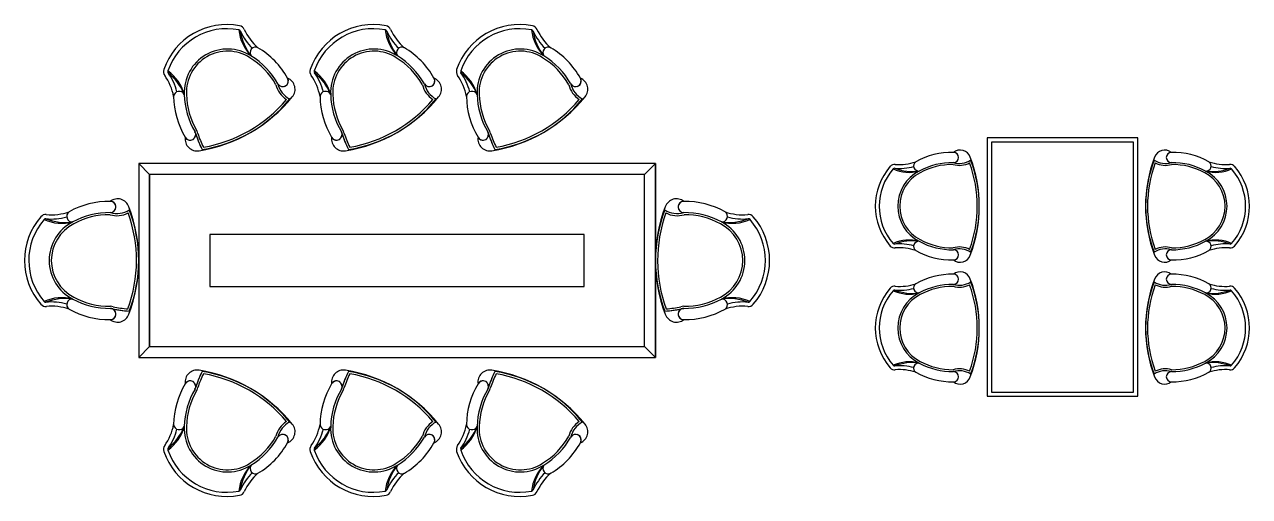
# Model space of a CAD drawing. Header units: inches. Extents: x -9234 to 10771, y 9659 to 27835.
# Drawn here: x -9234 to -3543, y 25308 to 27500 of the extents above; entities that cross this region are included whole.
import ezdxf

# ---------------------------------------------------------------- set-up
doc = ezdxf.new("R2010")
doc.units = ezdxf.units.IN
doc.header["$MEASUREMENT"] = 0
doc.layers.add('freecads.com', color=7, linetype='Continuous')

msp = doc.modelspace()

# ---------------------------------------------------------------- linework, layer by layer
at = {"layer": 'freecads.com', "extrusion": (0.003175, -0.005992, 0.999977)}
for p, q in [((-4062.3, 26973.1, -130), (-4762.3, 26973.1, -127.8)), ((-4762.3, 26973.1, -127.8), (-4762.3, 25773.1, -135)), ((-4082.3, 26953.1, -130), (-4742.3, 26953.1, -127.9)), ((-4742.3, 26953.1, -127.9), (-4742.3, 25793.1, -134.9)), ((-4082.3, 25793.1, -137), (-4082.3, 26953.1, -130)), ((-4062.3, 25773.1, -137.2), (-4062.3, 26973.1, -130)), ((-4742.3, 25793.1, -134.9), (-4082.3, 25793.1, -137)), ((-4762.3, 25773.1, -135), (-4062.3, 25773.1, -137.2))]:
    msp.add_line(p, q, dxfattribs=at)
at = {"layer": 'freecads.com', "ltscale": 0.4}
for p, q in [((-6303.2, 26853.7), (-8703.2, 26853.7)), ((-8703.2, 26853.7), (-8703.2, 25953.7)), ((-8653.2, 26803.7), (-8703.2, 26853.7)), ((-8703.2, 26853.7), (-8703.2, 25953.7)), ((-6303.2, 26853.7), (-8703.2, 26853.7)), ((-8703.2, 26853.7), (-8703.2, 25953.7)), ((-8653.2, 26803.7), (-8703.2, 26853.7)), ((-8703.2, 26853.7), (-8703.2, 25953.7)), ((-6353.2, 26803.7), (-8653.2, 26803.7)), ((-8653.2, 26803.7), (-8653.2, 26003.7)), ((-8653.2, 26003.7), (-8653.2, 26803.7)), ((-6353.2, 26803.7), (-8653.2, 26803.7)), ((-8653.2, 26803.7), (-8653.2, 26003.7)), ((-8653.2, 26003.7), (-8653.2, 26803.7)), ((-6353.2, 26803.7), (-6303.2, 26853.7)), ((-6353.2, 26803.7), (-6303.2, 26853.7)), ((-6353.2, 26003.7), (-6353.2, 26803.7)), ((-6353.2, 26003.7), (-6353.2, 26803.7)), ((-6353.2, 26003.7), (-6353.2, 26803.7)), ((-6353.2, 26003.7), (-6353.2, 26803.7)), ((-6303.2, 25953.7), (-6303.2, 26853.7)), ((-6303.2, 26853.7), (-6303.2, 25953.7)), ((-6303.2, 25953.7), (-6303.2, 26853.7)), ((-6303.2, 26853.7), (-6303.2, 25953.7)), ((-6633.2, 26523.7), (-8373.2, 26523.7)), ((-8373.2, 26523.7), (-8373.2, 26283.7)), ((-6633.2, 26523.7), (-8373.2, 26523.7)), ((-8373.2, 26523.7), (-8373.2, 26283.7)), ((-6633.2, 26283.7), (-6633.2, 26523.7)), ((-6633.2, 26283.7), (-6633.2, 26523.7)), ((-8373.2, 26283.7), (-6633.2, 26283.7)), ((-8373.2, 26283.7), (-6633.2, 26283.7)), ((-8703.2, 25953.7), (-8653.2, 26003.7)), ((-8703.2, 25953.7), (-8653.2, 26003.7)), ((-8703.2, 25953.7), (-6303.2, 25953.7)), ((-8703.2, 25953.7), (-6303.2, 25953.7)), ((-8653.2, 26003.7), (-6353.2, 26003.7)), ((-8653.2, 26003.7), (-6353.2, 26003.7)), ((-6303.2, 25953.7), (-6353.2, 26003.7)), ((-6303.2, 25953.7), (-6353.2, 26003.7))]:
    msp.add_line(p, q, dxfattribs=at)
at = {"layer": 'freecads.com'}
for centre, radius, start, end in [((-8294, 27190.7), 308.9, 78.8841, 161.2118), ((-8294, 27190.7), 308.9, 78.8841, 161.2118), ((-8240.2, 27464.6), 29.7, 24.6415, 78.8841), ((-8240.2, 27464.6), 29.7, 24.6415, 78.8841), ((-7613.9, 27190.7), 308.9, 78.8841, 161.2118), ((-7613.9, 27190.7), 308.9, 78.8841, 161.2118), ((-7560.1, 27464.6), 29.7, 24.6415, 78.8841), ((-7560.1, 27464.6), 29.7, 24.6415, 78.8841), ((-6933.9, 27190.7), 308.9, 78.8841, 161.2118), ((-6933.9, 27190.7), 308.9, 78.8841, 161.2118), ((-6880, 27464.6), 29.7, 24.6415, 78.8841), ((-6880, 27464.6), 29.7, 24.6415, 78.8841), ((-8294, 27190.7), 289.1, 78.8841, 161.2118), ((-8294, 27190.7), 289.1, 78.8841, 161.2118), ((-8240.2, 27464.6), 9.89, 24.6415, 78.8841), ((-8035.4, 27495.7), 204, 186.026, 224.2005), ((-8240.2, 27464.6), 9.89, 24.6415, 78.8841), ((-8035.4, 27495.7), 204, 186.026, 224.2005), ((-7985.9, 27581.2), 269.8, 204.6415, 225.3295), ((-7987.5, 27505.3), 246.5, 188.523, 218.0078), ((-7985.9, 27581.2), 269.8, 204.6415, 225.3295), ((-7987.5, 27505.3), 246.5, 188.523, 218.0078), ((-7985.9, 27581.2), 250.1, 204.6415, 229.186), ((-7985.9, 27581.2), 250.1, 204.6415, 229.186), ((-7613.9, 27190.7), 289.1, 78.8841, 161.2118), ((-7613.9, 27190.7), 289.1, 78.8841, 161.2118), ((-7560.1, 27464.6), 9.89, 24.6415, 78.8841), ((-7355.3, 27495.7), 204, 186.026, 224.2005), ((-7560.1, 27464.6), 9.89, 24.6415, 78.8841), ((-7355.3, 27495.7), 204, 186.026, 224.2005), ((-7305.9, 27581.2), 269.8, 204.6415, 225.3295), ((-7307.4, 27505.3), 246.5, 188.523, 218.0078), ((-7305.9, 27581.2), 269.8, 204.6415, 225.3295), ((-7307.4, 27505.3), 246.5, 188.523, 218.0078), ((-7305.9, 27581.2), 250.1, 204.6415, 229.186), ((-7305.9, 27581.2), 250.1, 204.6415, 229.186), ((-6933.9, 27190.7), 289.1, 78.8841, 161.2118), ((-6933.9, 27190.7), 289.1, 78.8841, 161.2118), ((-6880, 27464.6), 9.89, 24.6415, 78.8841), ((-6675.2, 27495.7), 204, 186.026, 224.2005), ((-6880, 27464.6), 9.89, 24.6415, 78.8841), ((-6675.2, 27495.7), 204, 186.026, 224.2005), ((-6625.8, 27581.2), 269.8, 204.6415, 225.3295), ((-6627.3, 27505.3), 246.5, 188.523, 218.0078), ((-6625.8, 27581.2), 269.8, 204.6415, 225.3295), ((-6627.3, 27505.3), 246.5, 188.523, 218.0078), ((-6625.8, 27581.2), 250.1, 204.6415, 229.186), ((-6625.8, 27581.2), 250.1, 204.6415, 229.186), ((-8290.7, 27184.6), 201.1, 57.1577, 182.8423), ((-8290.7, 27184.6), 201.1, 57.1577, 182.8423), ((-8290.7, 27184.6), 201.1, 57.1577, 182.8423), ((-8290.7, 27184.6), 201.1, 57.1577, 182.8423), ((-8290.7, 27184.6), 191.2, 57.122, 182.878), ((-8290.7, 27184.6), 191.2, 57.122, 182.878), ((-8160.3, 27368.3), 26, 65.2934, 214.7342), ((-8160.3, 27368.3), 26, 65.2934, 214.7342), ((-8344, 27065.1), 380.4, 29.1229, 59.2362), ((-8344, 27065.1), 380.4, 29.1229, 59.2362), ((-7610.6, 27184.6), 201.1, 57.1577, 182.8423), ((-7610.6, 27184.6), 201.1, 57.1577, 182.8423), ((-7610.6, 27184.6), 201.1, 57.1577, 182.8423), ((-7610.6, 27184.6), 201.1, 57.1577, 182.8423), ((-7610.6, 27184.6), 191.2, 57.122, 182.878), ((-7610.6, 27184.6), 191.2, 57.122, 182.878), ((-7480.2, 27368.3), 26, 65.2934, 214.7342), ((-7480.2, 27368.3), 26, 65.2934, 214.7342), ((-7663.9, 27065.1), 380.4, 29.1229, 59.2362), ((-7663.9, 27065.1), 380.4, 29.1229, 59.2362), ((-6930.6, 27184.6), 201.1, 57.1577, 182.8423), ((-6930.6, 27184.6), 201.1, 57.1577, 182.8423), ((-6930.6, 27184.6), 201.1, 57.1577, 182.8423), ((-6930.6, 27184.6), 201.1, 57.1577, 182.8423), ((-6930.6, 27184.6), 191.2, 57.122, 182.878), ((-6930.6, 27184.6), 191.2, 57.122, 182.878), ((-6800.1, 27368.3), 26, 65.2934, 214.7342), ((-6800.1, 27368.3), 26, 65.2934, 214.7342), ((-6983.8, 27065.1), 380.4, 29.1229, 59.2362), ((-6983.8, 27065.1), 380.4, 29.1229, 59.2362), ((-8368.7, 27047.8), 348.5, 29.6264, 58.5665), ((-8368.7, 27047.8), 348.5, 29.6264, 58.5665), ((-8368.7, 27047.8), 358.4, 29.4074, 58.5467), ((-8368.7, 27047.8), 358.4, 29.4074, 58.5467), ((-8368.7, 27047.8), 358.4, 29.4074, 58.5467), ((-8368.7, 27047.8), 358.4, 29.4074, 58.5467), ((-8368.7, 27047.8), 358.4, 29.4074, 58.5467), ((-8368.7, 27047.8), 358.4, 29.4074, 58.5467), ((-7688.6, 27047.8), 348.5, 29.6264, 58.5665), ((-7688.6, 27047.8), 348.5, 29.6264, 58.5665), ((-7688.6, 27047.8), 358.4, 29.4074, 58.5467), ((-7688.6, 27047.8), 358.4, 29.4074, 58.5467), ((-7688.6, 27047.8), 358.4, 29.4074, 58.5467), ((-7688.6, 27047.8), 358.4, 29.4074, 58.5467), ((-7688.6, 27047.8), 358.4, 29.4074, 58.5467), ((-7688.6, 27047.8), 358.4, 29.4074, 58.5467), ((-7008.5, 27047.8), 348.5, 29.6264, 58.5665), ((-7008.5, 27047.8), 348.5, 29.6264, 58.5665), ((-7008.5, 27047.8), 358.4, 29.4074, 58.5467), ((-7008.5, 27047.8), 358.4, 29.4074, 58.5467), ((-7008.5, 27047.8), 358.4, 29.4074, 58.5467), ((-7008.5, 27047.8), 358.4, 29.4074, 58.5467), ((-7008.5, 27047.8), 358.4, 29.4074, 58.5467), ((-7008.5, 27047.8), 358.4, 29.4074, 58.5467), ((-8558.3, 27280.6), 29.7, 161.2118, 215.2952), ((-8558.3, 27280.6), 29.7, 161.2118, 215.2952), ((-8786.6, 27119), 250.1, 10.814, 35.2952), ((-8786.6, 27119), 250.1, 10.814, 35.2952), ((-8558.3, 27280.6), 9.89, 161.2118, 215.2952), ((-8558.3, 27280.6), 9.89, 161.2118, 215.2952), ((-8687.9, 27119), 204, 15.7995, 53.974), ((-8687.9, 27119), 204, 15.7995, 53.974), ((-8720.1, 27082.3), 246.5, 21.9922, 51.477), ((-8720.1, 27082.3), 246.5, 21.9922, 51.477), ((-8786.6, 27119), 269.8, 14.6705, 35.2952), ((-8786.6, 27119), 269.8, 14.6705, 35.2952), ((-7878.3, 27280.6), 29.7, 161.2118, 215.2952), ((-7878.3, 27280.6), 29.7, 161.2118, 215.2952), ((-8106.6, 27119), 250.1, 10.814, 35.2952), ((-8106.6, 27119), 250.1, 10.814, 35.2952), ((-7878.3, 27280.6), 9.89, 161.2118, 215.2952), ((-7878.3, 27280.6), 9.89, 161.2118, 215.2952), ((-8007.8, 27119), 204, 15.7995, 53.974), ((-8007.8, 27119), 204, 15.7995, 53.974), ((-8040, 27082.3), 246.5, 21.9922, 51.477), ((-8040, 27082.3), 246.5, 21.9922, 51.477), ((-8106.6, 27119), 269.8, 14.6705, 35.2952), ((-8106.6, 27119), 269.8, 14.6705, 35.2952), ((-7198.2, 27280.6), 29.7, 161.2118, 215.2952), ((-7198.2, 27280.6), 29.7, 161.2118, 215.2952), ((-7426.5, 27119), 250.1, 10.814, 35.2952), ((-7426.5, 27119), 250.1, 10.814, 35.2952), ((-7198.2, 27280.6), 9.89, 161.2118, 215.2952), ((-7198.2, 27280.6), 9.89, 161.2118, 215.2952), ((-7327.7, 27119), 204, 15.7995, 53.974), ((-7327.7, 27119), 204, 15.7995, 53.974), ((-7359.9, 27082.3), 246.5, 21.9922, 51.477), ((-7359.9, 27082.3), 246.5, 21.9922, 51.477), ((-7426.5, 27119), 269.8, 14.6705, 35.2952), ((-7426.5, 27119), 269.8, 14.6705, 35.2952), ((-7952.4, 27249), 117, 194.3016, 236.646), ((-7952.4, 27249), 117, 194.3016, 236.646), ((-8034.1, 27237), 26, 210.6073, 30.5182), ((-8034.1, 27237), 26, 210.6073, 30.5182), ((-7952.4, 27249), 107.1, 193.6101, 242.5826), ((-7952.4, 27249), 107.1, 193.6101, 242.5826), ((-7952.4, 27249), 107.1, 193.6101, 242.5826), ((-7952.4, 27249), 107.1, 193.6101, 242.5826), ((-8034.1, 27237), 26, 287.6151, 30.5182), ((-8034.1, 27237), 26, 287.6151, 30.5182), ((-8032.2, 27198.9), 55.3, 319.7776, 68.1373), ((-8032.2, 27198.9), 55.3, 319.7776, 68.1373), ((-7272.3, 27249), 117, 194.3016, 236.646), ((-7272.3, 27249), 117, 194.3016, 236.646), ((-7354, 27237), 26, 210.6073, 30.5182), ((-7354, 27237), 26, 210.6073, 30.5182), ((-7272.3, 27249), 107.1, 193.6101, 242.5826), ((-7272.3, 27249), 107.1, 193.6101, 242.5826), ((-7272.3, 27249), 107.1, 193.6101, 242.5826), ((-7272.3, 27249), 107.1, 193.6101, 242.5826), ((-7354, 27237), 26, 287.6151, 30.5182), ((-7354, 27237), 26, 287.6151, 30.5182), ((-7352.1, 27198.9), 55.3, 319.7776, 68.1373), ((-7352.1, 27198.9), 55.3, 319.7776, 68.1373), ((-6592.2, 27249), 117, 194.3016, 236.646), ((-6592.2, 27249), 117, 194.3016, 236.646), ((-6673.9, 27237), 26, 210.6073, 30.5182), ((-6673.9, 27237), 26, 210.6073, 30.5182), ((-6592.2, 27249), 107.1, 193.6101, 242.5826), ((-6592.2, 27249), 107.1, 193.6101, 242.5826), ((-6592.2, 27249), 107.1, 193.6101, 242.5826), ((-6592.2, 27249), 107.1, 193.6101, 242.5826), ((-6673.9, 27237), 26, 287.6151, 30.5182), ((-6673.9, 27237), 26, 287.6151, 30.5182), ((-6672.1, 27198.9), 55.3, 319.7776, 68.1373), ((-6672.1, 27198.9), 55.3, 319.7776, 68.1373), ((-8515.1, 27163.5), 26, 25.2658, 174.7066), ((-8515.1, 27163.5), 26, 25.2658, 174.7066), ((-8160.6, 27170.9), 380.4, 180.7638, 210.8771), ((-8160.6, 27170.9), 380.4, 180.7638, 210.8771), ((-8133.3, 27183.7), 358.4, 181.4533, 210.5926), ((-8133.3, 27183.7), 358.4, 181.4533, 210.5926), ((-8133.3, 27183.7), 358.4, 181.4533, 210.5926), ((-8133.3, 27183.7), 358.4, 181.4533, 210.5926), ((-8133.3, 27183.7), 358.4, 181.4533, 210.5926), ((-8133.3, 27183.7), 358.4, 181.4533, 210.5926), ((-8133.3, 27183.7), 348.5, 181.4335, 210.6081), ((-8133.3, 27183.7), 348.5, 181.4335, 210.6081), ((-8533.1, 27604.4), 699.7, 279.0865, 320.9135), ((-8533.1, 27604.4), 699.7, 279.0865, 320.9135), ((-8511.2, 27566.4), 655.5, 278.9961, 321.0039), ((-8511.2, 27566.4), 655.5, 278.9961, 321.0039), ((-8511.2, 27566.4), 655.5, 278.9961, 321.0039), ((-8511.2, 27566.4), 655.5, 278.9961, 321.0039), ((-8511.2, 27566.4), 645.6, 279.6447, 319.9831), ((-8511.2, 27566.4), 645.6, 279.6447, 319.9831), ((-7835, 27163.5), 26, 25.2658, 174.7066), ((-7835, 27163.5), 26, 25.2658, 174.7066), ((-7480.5, 27170.9), 380.4, 180.7638, 210.8771), ((-7480.5, 27170.9), 380.4, 180.7638, 210.8771), ((-7453.2, 27183.7), 358.4, 181.4533, 210.5926), ((-7453.2, 27183.7), 358.4, 181.4533, 210.5926), ((-7453.2, 27183.7), 358.4, 181.4533, 210.5926), ((-7453.2, 27183.7), 358.4, 181.4533, 210.5926), ((-7453.2, 27183.7), 358.4, 181.4533, 210.5926), ((-7453.2, 27183.7), 358.4, 181.4533, 210.5926), ((-7453.2, 27183.7), 348.5, 181.4335, 210.6081), ((-7453.2, 27183.7), 348.5, 181.4335, 210.6081), ((-7853, 27604.4), 699.7, 279.0865, 320.9135), ((-7853, 27604.4), 699.7, 279.0865, 320.9135), ((-7831.1, 27566.4), 655.5, 278.9961, 321.0039), ((-7831.1, 27566.4), 655.5, 278.9961, 321.0039), ((-7831.1, 27566.4), 655.5, 278.9961, 321.0039), ((-7831.1, 27566.4), 655.5, 278.9961, 321.0039), ((-7831.1, 27566.4), 645.6, 279.6447, 319.9831), ((-7831.1, 27566.4), 645.6, 279.6447, 319.9831), ((-7154.9, 27163.5), 26, 25.2658, 174.7066), ((-7154.9, 27163.5), 26, 25.2658, 174.7066), ((-6800.5, 27170.9), 380.4, 180.7638, 210.8771), ((-6800.5, 27170.9), 380.4, 180.7638, 210.8771), ((-6773.2, 27183.7), 358.4, 181.4533, 210.5926), ((-6773.2, 27183.7), 358.4, 181.4533, 210.5926), ((-6773.2, 27183.7), 358.4, 181.4533, 210.5926), ((-6773.2, 27183.7), 358.4, 181.4533, 210.5926), ((-6773.2, 27183.7), 358.4, 181.4533, 210.5926), ((-6773.2, 27183.7), 358.4, 181.4533, 210.5926), ((-6773.2, 27183.7), 348.5, 181.4335, 210.6081), ((-6773.2, 27183.7), 348.5, 181.4335, 210.6081), ((-7173, 27604.4), 699.7, 279.0865, 320.9135), ((-7173, 27604.4), 699.7, 279.0865, 320.9135), ((-7151, 27566.4), 655.5, 278.9961, 321.0039), ((-7151, 27566.4), 655.5, 278.9961, 321.0039), ((-7151, 27566.4), 655.5, 278.9961, 321.0039), ((-7151, 27566.4), 655.5, 278.9961, 321.0039), ((-7151, 27566.4), 645.6, 279.6447, 319.9831), ((-7151, 27566.4), 645.6, 279.6447, 319.9831), ((-8432.4, 26967.9), 55.3, 171.8627, 280.2224), ((-8432.4, 26967.9), 55.3, 171.8627, 280.2224), ((-8464.5, 26988.5), 26, 209.5974, 29.3927), ((-8464.5, 26988.5), 26, 209.5974, 29.3927), ((-8464.5, 26988.5), 26, 209.4818, 312.3849), ((-8464.5, 26988.5), 26, 209.4818, 209.5974), ((-8464.5, 26988.5), 26, 209.4818, 312.3849), ((-8464.5, 26988.5), 26, 209.4818, 209.5974), ((-7894.8, 27173.4), 573.5, 197.4649, 206.3424), ((-8464.5, 26988.5), 26, 6.5667, 29.3927), ((-7894.8, 27173.4), 573.5, 197.4649, 206.3424), ((-8464.5, 26988.5), 26, 6.5667, 29.3927), ((-7894.8, 27173.4), 573.5, 198.4945, 206.3424), ((-7894.8, 27173.4), 573.5, 198.4945, 206.3424), ((-8464.5, 26988.5), 35.9, 8.3525, 29.5723), ((-8464.5, 26988.5), 35.9, 8.3525, 29.5723), ((-7894.8, 27173.4), 563.6, 198.5905, 205.6001), ((-7894.8, 27173.4), 563.6, 198.5905, 205.6001), ((-7752.3, 26967.9), 55.3, 171.8627, 280.2224), ((-7752.3, 26967.9), 55.3, 171.8627, 280.2224), ((-7784.4, 26988.5), 26, 209.4818, 312.3849), ((-7784.4, 26988.5), 26, 209.4818, 209.5974), ((-7784.4, 26988.5), 26, 209.4818, 312.3849), ((-7784.4, 26988.5), 26, 209.4818, 209.5974), ((-7784.4, 26988.5), 26, 209.5974, 29.3927), ((-7784.4, 26988.5), 26, 209.5974, 29.3927), ((-7214.7, 27173.4), 573.5, 197.4649, 206.3424), ((-7784.4, 26988.5), 26, 6.5667, 29.3927), ((-7214.7, 27173.4), 573.5, 197.4649, 206.3424), ((-7784.4, 26988.5), 26, 6.5667, 29.3927), ((-7214.7, 27173.4), 573.5, 198.4945, 206.3424), ((-7214.7, 27173.4), 573.5, 198.4945, 206.3424), ((-7784.4, 26988.5), 35.9, 8.3525, 29.5723), ((-7784.4, 26988.5), 35.9, 8.3525, 29.5723), ((-7214.7, 27173.4), 563.6, 198.5905, 205.6001), ((-7214.7, 27173.4), 563.6, 198.5905, 205.6001), ((-7072.3, 26967.9), 55.3, 171.8627, 280.2224), ((-7072.3, 26967.9), 55.3, 171.8627, 280.2224), ((-7104.3, 26988.5), 26, 209.5974, 29.3927), ((-7104.3, 26988.5), 26, 209.5974, 29.3927), ((-7104.3, 26988.5), 26, 209.4818, 312.3849), ((-7104.3, 26988.5), 26, 209.4818, 209.5974), ((-7104.3, 26988.5), 26, 209.4818, 312.3849), ((-7104.3, 26988.5), 26, 209.4818, 209.5974), ((-6534.6, 27173.4), 573.5, 197.4649, 206.3424), ((-7104.3, 26988.5), 26, 6.5667, 29.3927), ((-6534.6, 27173.4), 573.5, 197.4649, 206.3424), ((-7104.3, 26988.5), 26, 6.5667, 29.3927), ((-6534.6, 27173.4), 573.5, 198.4945, 206.3424), ((-6534.6, 27173.4), 573.5, 198.4945, 206.3424), ((-7104.3, 26988.5), 35.9, 8.3525, 29.5723), ((-7104.3, 26988.5), 35.9, 8.3525, 29.5723), ((-6534.6, 27173.4), 563.6, 198.5905, 205.6001), ((-6534.6, 27173.4), 563.6, 198.5905, 205.6001), ((-5168, 27076.7, -129.8), 227.5, 264.6416, 289.1858), ((-5079.6, 26842.4, -129.6), 23.7, 125.2948, 274.7353), ((-4924.1, 26559.6, -130.7), 346.3, 89.0914, 119.2347), ((-4887.8, 26866.2, -130.8), 50.3, 19.7788, 128.1366), ((-4918.6, 26882.1, -130.7), 23.7, 270.6077, 90.0018), ((-4890.9, 26951.9, -130.7), 97.4, 253.61, 302.584), ((-5434.5, 26656, -133.5), 636.1, 339.0634, 20.9345), ((-5390.6, 26656, -128.1), 592.1, 338.8314, 21.1664), ((-3390, 26656, -133.5), 636.1, 159.0655, 200.9366), ((-3434, 26656, -128.1), 592.1, 158.8336, 201.1686), ((-3933.7, 26951.9, -130.7), 97.4, 237.416, 286.39), ((-3936.8, 26866.2, -130.8), 50.3, 51.8634, 160.2212), ((-3905.9, 26882.1, -130.7), 23.7, 89.9982, 269.3923), ((-3900.4, 26559.6, -130.7), 346.3, 60.7653, 90.9086), ((-3745, 26842.4, -129.6), 23.7, 265.2647, 54.7052), ((-3656.5, 27076.7, -129.8), 227.5, 250.8142, 275.3584), ((-5000.4, 26655.8, -129.3), 281.1, 138.7866, 221.1153), ((-5000.4, 26655.8, -129.3), 263.1, 138.8103, 221.1381), ((-5191.8, 26823.2, -129.5), 27, 84.6413, 138.8841), ((-5191.8, 26823.2, -129.7), 9, 84.6294, 138.8841), ((-5123.1, 26997.8, -130), 184.7, 245.8951, 284.2528), ((-5168, 27076.7, -129.7), 245.5, 264.6416, 285.3293), ((-5108.8, 27040.9, -129.6), 224.3, 248.5231, 278.0079), ((-4994.1, 26656, -129.6), 183, 117.156, 242.8419), ((-4994.1, 26656, -129.6), 174, 117.1202, 242.8776), ((-4921.8, 26532.3, -130.7), 326.1, 89.4061, 118.5465), ((-4921.8, 26532.3, -130.3), 317.1, 89.6263, 118.5664), ((-4890.9, 26951.9, -130.3), 106.4, 254.3017, 296.6458), ((-5395.3, 26656, -130.3), 587.5, 340.0147, 19.9853), ((-3429.3, 26656, -130.3), 587.5, 160.0147, 199.9853), ((-3933.7, 26951.9, -130.3), 106.4, 243.3542, 285.6983), ((-3902.8, 26532.3, -130.7), 326.1, 61.4535, 90.5939), ((-3902.8, 26532.3, -130.3), 317.1, 61.4336, 90.3737), ((-3830.5, 26656, -129.6), 174, 297.1224, 62.8798), ((-3715.7, 27040.9, -129.6), 224.3, 261.9921, 291.4769), ((-3701.5, 26997.8, -130), 184.7, 255.7472, 294.1049), ((-3830.5, 26656, -129.6), 183, 297.1581, 62.844), ((-3656.5, 27076.7, -129.7), 245.5, 254.6707, 275.3584), ((-3632.8, 26823.2, -129.5), 27, 41.1159, 95.3587), ((-3632.8, 26823.2, -129.7), 9, 41.1159, 95.3706), ((-3824.2, 26655.8, -129.3), 263.1, 318.8619, 41.1897), ((-3824.2, 26655.8, -129.3), 281.1, 318.8847, 41.2134), ((-8801.3, 26634.8), 55.3, 19.7776, 128.1373), ((-8801.3, 26634.8), 55.3, 19.7776, 128.1373), ((-6205.1, 26634.8), 55.3, 51.8627, 160.2224), ((-6205.1, 26634.8), 55.3, 51.8627, 160.2224), ((-8841.3, 26297.9), 380.4, 89.1229, 119.2362), ((-8841.3, 26297.9), 380.4, 89.1229, 119.2362), ((-8835.2, 26652.2), 26, 347.6151, 90.5182), ((-8835.2, 26652.2), 26, 270.6073, 90.5182), ((-8835.2, 26652.2), 26, 347.6151, 90.5182), ((-8835.2, 26652.2), 26, 270.6073, 90.5182), ((-8804.7, 26728.9), 107.1, 253.6101, 302.5826), ((-8804.7, 26728.9), 107.1, 253.6101, 302.5826), ((-8804.7, 26728.9), 107.1, 253.6101, 302.5826), ((-8804.7, 26728.9), 107.1, 253.6101, 302.5826), ((-9402.9, 26403.7), 699.7, 339.0865, 20.9135), ((-9402.9, 26403.7), 699.7, 339.0865, 20.9135), ((-9359, 26403.7), 655.5, 338.9961, 21.0039), ((-9359, 26403.7), 655.5, 338.9961, 21.0039), ((-9359, 26403.7), 655.5, 338.9961, 21.0039), ((-9359, 26403.7), 655.5, 338.9961, 21.0039), ((-5603.5, 26403.7), 699.7, 159.0865, 200.9135), ((-5603.5, 26403.7), 699.7, 159.0865, 200.9135), ((-5647.4, 26403.7), 655.5, 158.9961, 201.0039), ((-5647.4, 26403.7), 655.5, 158.9961, 201.0039), ((-5647.4, 26403.7), 655.5, 158.9961, 201.0039), ((-5647.4, 26403.7), 655.5, 158.9961, 201.0039), ((-6201.7, 26728.9), 107.1, 237.4174, 286.3899), ((-6201.7, 26728.9), 107.1, 237.4174, 286.3899), ((-6201.7, 26728.9), 107.1, 237.4174, 286.3899), ((-6201.7, 26728.9), 107.1, 237.4174, 286.3899), ((-6171.2, 26652.2), 26, 89.4818, 192.3849), ((-6171.2, 26652.2), 26, 89.4818, 269.3927), ((-6171.2, 26652.2), 26, 89.4818, 192.3849), ((-6171.2, 26652.2), 26, 89.4818, 269.3927), ((-6165.1, 26297.9), 380.4, 60.7638, 90.8771), ((-6165.1, 26297.9), 380.4, 60.7638, 90.8771), ((-8925, 26403.9), 308.9, 138.8841, 221.2118), ((-8925, 26403.9), 308.9, 138.8841, 221.2118), ((-8925, 26403.9), 289.1, 138.8841, 221.2118), ((-8925, 26403.9), 289.1, 138.8841, 221.2118), ((-9135.4, 26587.5), 29.7, 84.6415, 138.8841), ((-9135.4, 26587.5), 29.7, 84.6415, 138.8841), ((-9135.4, 26587.5), 9.89, 84.6415, 138.8841), ((-9135.4, 26587.5), 9.89, 84.6415, 138.8841), ((-9059.9, 26780.4), 204, 246.026, 284.2005), ((-9059.9, 26780.4), 204, 246.026, 284.2005), ((-9109.2, 26866), 269.8, 264.6415, 285.3295), ((-9109.2, 26866), 269.8, 264.6415, 285.3295), ((-9044.2, 26826.7), 246.5, 248.523, 278.0078), ((-9044.2, 26826.7), 246.5, 248.523, 278.0078), ((-9109.2, 26866), 250.1, 264.6415, 289.186), ((-9109.2, 26866), 250.1, 264.6415, 289.186), ((-8918.1, 26403.7), 201.1, 117.1577, 242.8423), ((-8918.1, 26403.7), 201.1, 117.1577, 242.8423), ((-8918.1, 26403.7), 201.1, 117.1577, 242.8423), ((-8918.1, 26403.7), 201.1, 117.1577, 242.8423), ((-9012, 26608.6), 26, 125.2934, 274.7342), ((-9012, 26608.6), 26, 125.2934, 274.7342), ((-8838.6, 26267.8), 358.4, 89.4074, 118.5467), ((-8838.6, 26267.8), 358.4, 89.4074, 118.5467), ((-8838.6, 26267.8), 358.4, 89.4074, 118.5467), ((-8838.6, 26267.8), 358.4, 89.4074, 118.5467), ((-8838.6, 26267.8), 358.4, 89.4074, 118.5467), ((-8838.6, 26267.8), 358.4, 89.4074, 118.5467), ((-8838.6, 26267.8), 348.5, 89.6264, 118.5665), ((-8838.6, 26267.8), 348.5, 89.6264, 118.5665), ((-8804.7, 26728.9), 117, 254.3016, 296.646), ((-8804.7, 26728.9), 117, 254.3016, 296.646), ((-9359, 26403.7), 645.6, 339.6447, 19.9831), ((-9359, 26403.7), 645.6, 339.6447, 19.9831), ((-5647.4, 26403.7), 645.6, 160.0169, 200.3553), ((-5647.4, 26403.7), 645.6, 160.0169, 200.3553), ((-6201.7, 26728.9), 117, 243.354, 285.6984), ((-6201.7, 26728.9), 117, 243.354, 285.6984), ((-6167.7, 26267.8), 358.4, 61.4533, 90.5926), ((-6167.7, 26267.8), 358.4, 61.4533, 90.5926), ((-6167.7, 26267.8), 358.4, 61.4533, 90.5926), ((-6167.7, 26267.8), 358.4, 61.4533, 90.5926), ((-6167.7, 26267.8), 358.4, 61.4533, 90.5926), ((-6167.7, 26267.8), 358.4, 61.4533, 90.5926), ((-6167.7, 26267.8), 348.5, 61.4335, 90.3736), ((-6167.7, 26267.8), 348.5, 61.4335, 90.3736), ((-5994.3, 26608.6), 26, 265.2658, 54.7066), ((-5994.3, 26608.6), 26, 265.2658, 54.7066), ((-5962.2, 26826.7), 246.5, 261.9922, 291.477), ((-5962.2, 26826.7), 246.5, 261.9922, 291.477), ((-5946.4, 26780.4), 204, 255.7995, 293.974), ((-5946.4, 26780.4), 204, 255.7995, 293.974), ((-6088.3, 26403.7), 201.1, 297.1577, 62.8423), ((-6088.3, 26403.7), 201.1, 297.1577, 62.8423), ((-6088.3, 26403.7), 201.1, 297.1577, 62.8423), ((-6088.3, 26403.7), 201.1, 297.1577, 62.8423), ((-5897.1, 26866), 250.1, 250.814, 275.3585), ((-5897.1, 26866), 250.1, 250.814, 275.3585), ((-5897.1, 26866), 269.8, 254.6705, 275.3585), ((-5897.1, 26866), 269.8, 254.6705, 275.3585), ((-5871, 26587.5), 29.7, 41.1159, 95.3585), ((-5871, 26587.5), 29.7, 41.1159, 95.3585), ((-5871, 26587.5), 9.89, 41.1159, 95.3585), ((-5871, 26587.5), 9.89, 41.1159, 95.3585), ((-6081.3, 26403.9), 289.1, 318.7882, 41.1159), ((-6081.3, 26403.9), 289.1, 318.7882, 41.1159), ((-6081.3, 26403.9), 308.9, 318.7882, 41.1159), ((-6081.3, 26403.9), 308.9, 318.7882, 41.1159), ((-8918.1, 26403.7), 191.2, 117.122, 242.878), ((-8918.1, 26403.7), 191.2, 117.122, 242.878), ((-6088.3, 26403.7), 191.2, 297.122, 62.878), ((-6088.3, 26403.7), 191.2, 297.122, 62.878), ((-5191.8, 26488.7, -129.5), 27, 221.1159, 275.3587), ((-5191.8, 26488.7, -129.7), 9, 221.1159, 275.3706), ((-5123.1, 26314.1, -130), 184.7, 75.7472, 114.1049), ((-5108.8, 26271.1, -129.6), 224.3, 81.9921, 111.4769), ((-5168, 26235.3, -129.7), 245.5, 74.6707, 95.3584), ((-5168, 26235.3, -129.8), 227.5, 70.8142, 95.3584), ((-5079.6, 26469.6, -129.6), 23.7, 85.2647, 234.7052), ((-4921.8, 26779.6, -130.7), 326.1, 241.4535, 270.5939), ((-4921.8, 26779.6, -130.3), 317.1, 241.4336, 270.3737), ((-4890.9, 26360.1, -130.3), 106.4, 63.3542, 105.6983), ((-3933.7, 26360.1, -130.3), 106.4, 74.3017, 116.6458), ((-3902.8, 26779.6, -130.7), 326.1, 269.4061, 298.5465), ((-3902.8, 26779.6, -130.3), 317.1, 269.6263, 298.5664), ((-3701.5, 26314.1, -130), 184.7, 65.8951, 104.2528), ((-3715.7, 26271.1, -129.6), 224.3, 68.5231, 98.0079), ((-3745, 26469.6, -129.6), 23.7, 305.2948, 94.7353), ((-3656.5, 26235.3, -129.8), 227.5, 84.6416, 109.1858), ((-3656.5, 26235.3, -129.7), 245.5, 84.6416, 105.3293), ((-3632.8, 26488.7, -129.5), 27, 264.6413, 318.8841), ((-3632.8, 26488.7, -129.7), 9, 264.6294, 318.8841), ((-4924.1, 26752.4, -130.7), 346.3, 240.7653, 270.9086), ((-4887.8, 26445.7, -130.8), 50.3, 231.8634, 340.2212), ((-4918.6, 26429.8, -130.7), 23.7, 269.9982, 89.3923), ((-4890.9, 26360.1, -130.7), 97.4, 57.416, 106.39), ((-3933.7, 26360.1, -130.7), 97.4, 73.61, 122.584), ((-3936.8, 26445.7, -130.8), 50.3, 199.7788, 308.1366), ((-3905.9, 26429.8, -130.7), 23.7, 90.6077, 270.0018), ((-3900.4, 26752.4, -130.7), 346.3, 269.0914, 299.2347), ((-4887.8, 26300.5, -130.8), 50.3, 19.7788, 128.1366), ((-3936.8, 26300.5, -130.8), 50.3, 51.8634, 160.2212), ((-5168, 26510.9, -129.8), 227.5, 264.6416, 289.1858), ((-5079.6, 26276.7, -129.6), 23.7, 125.2948, 274.7353), ((-4924.1, 25993.9, -130.7), 346.3, 89.0914, 119.2347), ((-4921.8, 25966.6, -130.7), 326.1, 89.4061, 118.5465), ((-4918.6, 26316.4, -130.7), 23.7, 270.6077, 90.0018), ((-4890.9, 26386.2, -130.7), 97.4, 253.61, 302.584), ((-5434.5, 26090.3, -133.5), 636.1, 339.0655, 20.9366), ((-5390.6, 26090.3, -128.1), 592.1, 338.8336, 21.1686), ((-3390, 26090.3, -133.5), 636.1, 159.0634, 200.9345), ((-3434, 26090.3, -128.1), 592.1, 158.8314, 201.1664), ((-3933.7, 26386.2, -130.7), 97.4, 237.416, 286.39), ((-3905.9, 26316.4, -130.7), 23.7, 89.9982, 269.3923), ((-3902.8, 25966.6, -130.7), 326.1, 61.4535, 90.5939), ((-3900.4, 25993.9, -130.7), 346.3, 60.7653, 90.9086), ((-3745, 26276.7, -129.6), 23.7, 265.2647, 54.7052), ((-3656.5, 26510.9, -129.8), 227.5, 250.8142, 275.3584), ((-5000.4, 26090.5, -129.3), 281.1, 138.8847, 221.2134), ((-5000.4, 26090.5, -129.3), 263.1, 138.8619, 221.1897), ((-5191.8, 26257.5, -129.5), 27, 84.6413, 138.8841), ((-5191.8, 26257.5, -129.7), 9, 84.6294, 138.8841), ((-5123.1, 26432.1, -130), 184.7, 245.8951, 284.2528), ((-5168, 26510.9, -129.7), 245.5, 264.6416, 285.3293), ((-5108.8, 26475.2, -129.6), 224.3, 248.5231, 278.0079), ((-4994.1, 26090.3, -129.6), 183, 117.1581, 242.844), ((-4994.1, 26090.3, -129.6), 174, 117.1224, 242.8798), ((-4921.8, 25966.6, -130.3), 317.1, 89.6263, 118.5664), ((-4890.9, 26386.2, -130.3), 106.4, 254.3017, 296.6458), ((-5395.3, 26090.3, -130.3), 587.5, 340.0147, 19.9853), ((-3429.3, 26090.3, -130.3), 587.5, 160.0147, 199.9853), ((-3933.7, 26386.2, -130.3), 106.4, 243.3542, 285.6983), ((-3902.8, 25966.6, -130.3), 317.1, 61.4336, 90.3737), ((-3830.5, 26090.3, -129.6), 174, 297.1202, 62.8776), ((-3715.7, 26475.2, -129.6), 224.3, 261.9921, 291.4769), ((-3701.5, 26432.1, -130), 184.7, 255.7472, 294.1049), ((-3830.5, 26090.3, -129.6), 183, 297.156, 62.8419), ((-3656.5, 26510.9, -129.7), 245.5, 254.6707, 275.3584), ((-3632.8, 26257.5, -129.5), 27, 41.1159, 95.3587), ((-3632.8, 26257.5, -129.7), 9, 41.1159, 95.3706), ((-3824.2, 26090.5, -129.3), 263.1, 318.8103, 41.1381), ((-3824.2, 26090.5, -129.3), 281.1, 318.7866, 41.1153), ((-9135.1, 26220), 29.7, 221.2118, 275.2952), ((-9135.1, 26220), 29.7, 221.2118, 275.2952), ((-9059.9, 26027), 204, 75.7995, 113.974), ((-9059.9, 26027), 204, 75.7995, 113.974), ((-9135.1, 26220), 9.89, 221.2118, 275.2952), ((-9135.1, 26220), 9.89, 221.2118, 275.2952), ((-9044.2, 25980.8), 246.5, 81.9922, 111.477), ((-9044.2, 25980.8), 246.5, 81.9922, 111.477), ((-9109.2, 25941.4), 269.8, 74.6705, 95.2952), ((-9109.2, 25941.4), 269.8, 74.6705, 95.2952), ((-9109.2, 25941.4), 250.1, 70.814, 95.2952), ((-9109.2, 25941.4), 250.1, 70.814, 95.2952), ((-9012, 26198.9), 26, 85.2658, 234.7066), ((-9012, 26198.9), 26, 85.2658, 234.7066), ((-8838.6, 26539.6), 358.4, 241.4533, 270.5926), ((-8838.6, 26539.6), 358.4, 241.4533, 270.5926), ((-8838.6, 26539.6), 358.4, 241.4533, 270.5926), ((-8838.6, 26539.6), 358.4, 241.4533, 270.5926), ((-8838.6, 26539.6), 358.4, 241.4533, 270.5926), ((-8838.6, 26539.6), 358.4, 241.4533, 270.5926), ((-8838.6, 26539.6), 348.5, 241.4335, 270.6081), ((-8838.6, 26539.6), 348.5, 241.4335, 270.6081), ((-8835.2, 26155.2), 26, 269.5974, 89.3927), ((-8835.2, 26155.2), 26, 269.5974, 89.3927), ((-8835.2, 26155.2), 35.9, 68.3525, 89.5723), ((-8835.2, 26155.2), 35.9, 68.3525, 89.5723), ((-8710.5, 26741.1), 573.5, 257.4649, 266.3424), ((-8835.2, 26155.2), 26, 66.5667, 89.3927), ((-8710.5, 26741.1), 573.5, 257.4649, 266.3424), ((-8835.2, 26155.2), 26, 66.5667, 89.3927), ((-8710.5, 26741.1), 573.5, 258.4945, 266.3424), ((-8710.5, 26741.1), 573.5, 258.4945, 266.3424), ((-8710.5, 26741.1), 563.6, 258.5905, 265.6001), ((-8710.5, 26741.1), 563.6, 258.5905, 265.6001), ((-6295.9, 26741.1), 573.5, 273.6576, 282.5351), ((-6295.9, 26741.1), 573.5, 273.6576, 282.5351), ((-6295.9, 26741.1), 573.5, 273.6576, 281.5055), ((-6295.9, 26741.1), 573.5, 273.6576, 281.5055), ((-6295.9, 26741.1), 563.6, 274.3999, 281.4095), ((-6295.9, 26741.1), 563.6, 274.3999, 281.4095), ((-6171.2, 26155.2), 26, 90.6073, 270.4026), ((-6171.2, 26155.2), 26, 90.6073, 270.4026), ((-6171.2, 26155.2), 35.9, 90.4277, 111.6475), ((-6171.2, 26155.2), 35.9, 90.4277, 111.6475), ((-6171.2, 26155.2), 26, 90.6073, 113.4333), ((-6171.2, 26155.2), 26, 90.6073, 113.4333), ((-6167.7, 26539.6), 358.4, 269.4074, 298.5467), ((-6167.7, 26539.6), 358.4, 269.4074, 298.5467), ((-6167.7, 26539.6), 358.4, 269.4074, 298.5467), ((-6167.7, 26539.6), 358.4, 269.4074, 298.5467), ((-6167.7, 26539.6), 358.4, 269.4074, 298.5467), ((-6167.7, 26539.6), 358.4, 269.4074, 298.5467), ((-6167.7, 26539.6), 348.5, 269.3919, 298.5665), ((-6167.7, 26539.6), 348.5, 269.3919, 298.5665), ((-5946.4, 26027), 204, 66.026, 104.2005), ((-5946.4, 26027), 204, 66.026, 104.2005), ((-5962.2, 25980.8), 246.5, 68.523, 98.0078), ((-5962.2, 25980.8), 246.5, 68.523, 98.0078), ((-5994.3, 26198.9), 26, 305.2934, 94.7342), ((-5994.3, 26198.9), 26, 305.2934, 94.7342), ((-5897.1, 25941.4), 250.1, 84.7048, 109.186), ((-5897.1, 25941.4), 250.1, 84.7048, 109.186), ((-5897.1, 25941.4), 269.8, 84.7048, 105.3295), ((-5897.1, 25941.4), 269.8, 84.7048, 105.3295), ((-5871.3, 26220), 29.7, 264.7048, 318.7882), ((-5871.3, 26220), 29.7, 264.7048, 318.7882), ((-5871.3, 26220), 9.89, 264.7048, 318.7882), ((-5871.3, 26220), 9.89, 264.7048, 318.7882), ((-8841.3, 26509.6), 380.4, 240.7638, 270.8771), ((-8841.3, 26509.6), 380.4, 240.7638, 270.8771), ((-8835.2, 26155.2), 26, 269.4818, 12.3849), ((-8835.2, 26155.2), 26, 269.4818, 12.3849), ((-8801.3, 26172.7), 55.3, 231.8627, 340.2224), ((-8801.3, 26172.7), 55.3, 231.8627, 340.2224), ((-8835.2, 26155.2), 26, 269.4818, 269.5974), ((-8835.2, 26155.2), 26, 269.4818, 269.5974), ((-6205.1, 26172.7), 55.3, 199.7776, 308.1373), ((-6205.1, 26172.7), 55.3, 199.7776, 308.1373), ((-6171.2, 26155.2), 26, 167.6151, 270.5182), ((-6171.2, 26155.2), 26, 167.6151, 270.5182), ((-6171.2, 26155.2), 26, 270.4026, 270.5182), ((-6171.2, 26155.2), 26, 270.4026, 270.5182), ((-6165.1, 26509.6), 380.4, 269.1229, 299.2362), ((-6165.1, 26509.6), 380.4, 269.1229, 299.2362), ((-8432.4, 25839.6), 55.3, 79.7776, 188.1373), ((-8432.4, 25839.6), 55.3, 79.7776, 188.1373), ((-8533.1, 25203), 699.7, 39.0865, 80.9135), ((-8533.1, 25203), 699.7, 39.0865, 80.9135), ((-7752.3, 25839.6), 55.3, 79.7776, 188.1373), ((-7752.3, 25839.6), 55.3, 79.7776, 188.1373), ((-7853, 25203), 699.7, 39.0865, 80.9135), ((-7853, 25203), 699.7, 39.0865, 80.9135), ((-7072.3, 25839.6), 55.3, 79.7776, 188.1373), ((-7072.3, 25839.6), 55.3, 79.7776, 188.1373), ((-7173, 25203), 699.7, 39.0865, 80.9135), ((-7173, 25203), 699.7, 39.0865, 80.9135), ((-5191.8, 25923, -129.5), 27, 221.1159, 275.3587), ((-5191.8, 25923, -129.7), 9, 221.1159, 275.3706), ((-5123.1, 25748.4, -130), 184.7, 75.7472, 114.1049), ((-5108.8, 25705.4, -129.6), 224.3, 81.9921, 111.4769), ((-5168, 25669.6, -129.7), 245.5, 74.6707, 95.3584), ((-5168, 25669.6, -129.8), 227.5, 70.8142, 95.3584), ((-5079.6, 25903.8, -129.6), 23.7, 85.2647, 234.7052), ((-4921.8, 26213.9, -130.7), 326.1, 241.4535, 270.5939), ((-4921.8, 26213.9, -130.3), 317.1, 241.4336, 270.3737), ((-4890.9, 25794.3, -130.3), 106.4, 63.3542, 105.6983), ((-3933.7, 25794.3, -130.3), 106.4, 74.3017, 116.6458), ((-3902.8, 26213.9, -130.7), 326.1, 269.4061, 298.5465), ((-3902.8, 26213.9, -130.3), 317.1, 269.6263, 298.5664), ((-3701.5, 25748.4, -130), 184.7, 65.8951, 104.2528), ((-3715.7, 25705.4, -129.6), 224.3, 68.5231, 98.0079), ((-3745, 25903.8, -129.6), 23.7, 305.2948, 94.7353), ((-3656.5, 25669.6, -129.8), 227.5, 84.6416, 109.1858), ((-3656.5, 25669.6, -129.7), 245.5, 84.6416, 105.3293), ((-3632.8, 25923, -129.5), 27, 264.6413, 318.8841), ((-3632.8, 25923, -129.7), 9, 264.6294, 318.8841), ((-8464.5, 25818.9), 26, 47.6151, 150.5182), ((-8464.5, 25818.9), 26, 330.6073, 150.4026), ((-8464.5, 25818.9), 26, 47.6151, 150.5182), ((-8464.5, 25818.9), 26, 330.6073, 150.4026), ((-7894.8, 25634), 573.5, 153.6576, 162.5351), ((-7894.8, 25634), 573.5, 153.6576, 162.5351), ((-7894.8, 25634), 573.5, 153.6576, 161.5055), ((-7894.8, 25634), 573.5, 153.6576, 161.5055), ((-7894.8, 25634), 563.6, 154.3999, 161.4095), ((-7894.8, 25634), 563.6, 154.3999, 161.4095), ((-8511.2, 25241), 655.5, 38.9961, 81.0039), ((-8511.2, 25241), 655.5, 38.9961, 81.0039), ((-8511.2, 25241), 655.5, 38.9961, 81.0039), ((-8511.2, 25241), 655.5, 38.9961, 81.0039), ((-8511.2, 25241), 645.6, 40.0169, 80.3553), ((-8511.2, 25241), 645.6, 40.0169, 80.3553), ((-7784.4, 25818.9), 26, 47.6151, 150.5182), ((-7784.4, 25818.9), 26, 47.6151, 150.5182), ((-7784.4, 25818.9), 26, 330.6073, 150.4026), ((-7784.4, 25818.9), 26, 330.6073, 150.4026), ((-7214.7, 25634), 573.5, 153.6576, 162.5351), ((-7214.7, 25634), 573.5, 153.6576, 162.5351), ((-7214.7, 25634), 573.5, 153.6576, 161.5055), ((-7214.7, 25634), 573.5, 153.6576, 161.5055), ((-7214.7, 25634), 563.6, 154.3999, 161.4095), ((-7214.7, 25634), 563.6, 154.3999, 161.4095), ((-7831.1, 25241), 655.5, 38.9961, 81.0039), ((-7831.1, 25241), 655.5, 38.9961, 81.0039), ((-7831.1, 25241), 655.5, 38.9961, 81.0039), ((-7831.1, 25241), 655.5, 38.9961, 81.0039), ((-7831.1, 25241), 645.6, 40.0169, 80.3553), ((-7831.1, 25241), 645.6, 40.0169, 80.3553), ((-7104.3, 25818.9), 26, 47.6151, 150.5182), ((-7104.3, 25818.9), 26, 330.6073, 150.4026), ((-7104.3, 25818.9), 26, 47.6151, 150.5182), ((-7104.3, 25818.9), 26, 330.6073, 150.4026), ((-6534.6, 25634), 573.5, 153.6576, 162.5351), ((-6534.6, 25634), 573.5, 153.6576, 162.5351), ((-6534.6, 25634), 573.5, 153.6576, 161.5055), ((-6534.6, 25634), 573.5, 153.6576, 161.5055), ((-6534.6, 25634), 563.6, 154.3999, 161.4095), ((-6534.6, 25634), 563.6, 154.3999, 161.4095), ((-7151, 25241), 655.5, 38.9961, 81.0039), ((-7151, 25241), 655.5, 38.9961, 81.0039), ((-7151, 25241), 655.5, 38.9961, 81.0039), ((-7151, 25241), 655.5, 38.9961, 81.0039), ((-7151, 25241), 645.6, 40.0169, 80.3553), ((-7151, 25241), 645.6, 40.0169, 80.3553), ((-4924.1, 26186.7, -130.7), 346.3, 240.7653, 270.9086), ((-4887.8, 25880, -130.8), 50.3, 231.8634, 340.2212), ((-4918.6, 25864.1, -130.7), 23.7, 269.9982, 89.3923), ((-4890.9, 25794.4, -130.7), 97.4, 57.416, 106.39), ((-3933.7, 25794.4, -130.7), 97.4, 73.61, 122.584), ((-3936.8, 25880, -130.8), 50.3, 199.7788, 308.1366), ((-3905.9, 25864.1, -130.7), 23.7, 90.6077, 270.0018), ((-3900.4, 26186.7, -130.7), 346.3, 269.0914, 299.2347), ((-8160.6, 25636.5), 380.4, 149.1229, 179.2362), ((-8160.6, 25636.5), 380.4, 149.1229, 179.2362), ((-8133.3, 25623.8), 358.4, 149.4074, 178.5467), ((-8133.3, 25623.8), 358.4, 149.4074, 178.5467), ((-8133.3, 25623.8), 358.4, 149.4074, 178.5467), ((-8133.3, 25623.8), 358.4, 149.4074, 178.5467), ((-8133.3, 25623.8), 358.4, 149.4074, 178.5467), ((-8133.3, 25623.8), 358.4, 149.4074, 178.5467), ((-8464.5, 25818.9), 26, 150.4026, 150.5182), ((-8464.5, 25818.9), 26, 150.4026, 150.5182), ((-8133.3, 25623.8), 348.5, 149.3919, 178.5665), ((-8133.3, 25623.8), 348.5, 149.3919, 178.5665), ((-8464.5, 25818.9), 26, 330.6073, 353.4333), ((-8464.5, 25818.9), 26, 330.6073, 353.4333), ((-8464.5, 25818.9), 35.9, 330.4277, 351.6475), ((-8464.5, 25818.9), 35.9, 330.4277, 351.6475), ((-7480.5, 25636.5), 380.4, 149.1229, 179.2362), ((-7480.5, 25636.5), 380.4, 149.1229, 179.2362), ((-7453.2, 25623.8), 358.4, 149.4074, 178.5467), ((-7453.2, 25623.8), 358.4, 149.4074, 178.5467), ((-7453.2, 25623.8), 358.4, 149.4074, 178.5467), ((-7453.2, 25623.8), 358.4, 149.4074, 178.5467), ((-7453.2, 25623.8), 358.4, 149.4074, 178.5467), ((-7453.2, 25623.8), 358.4, 149.4074, 178.5467), ((-7784.4, 25818.9), 26, 150.4026, 150.5182), ((-7784.4, 25818.9), 26, 150.4026, 150.5182), ((-7453.2, 25623.8), 348.5, 149.3919, 178.5665), ((-7453.2, 25623.8), 348.5, 149.3919, 178.5665), ((-7784.4, 25818.9), 26, 330.6073, 353.4333), ((-7784.4, 25818.9), 26, 330.6073, 353.4333), ((-7784.4, 25818.9), 35.9, 330.4277, 351.6475), ((-7784.4, 25818.9), 35.9, 330.4277, 351.6475), ((-6800.5, 25636.5), 380.4, 149.1229, 179.2362), ((-6800.5, 25636.5), 380.4, 149.1229, 179.2362), ((-6773.2, 25623.8), 358.4, 149.4074, 178.5467), ((-6773.2, 25623.8), 358.4, 149.4074, 178.5467), ((-6773.2, 25623.8), 358.4, 149.4074, 178.5467), ((-6773.2, 25623.8), 358.4, 149.4074, 178.5467), ((-6773.2, 25623.8), 358.4, 149.4074, 178.5467), ((-6773.2, 25623.8), 358.4, 149.4074, 178.5467), ((-7104.3, 25818.9), 26, 150.4026, 150.5182), ((-7104.3, 25818.9), 26, 150.4026, 150.5182), ((-6773.2, 25623.8), 348.5, 149.3919, 178.5665), ((-6773.2, 25623.8), 348.5, 149.3919, 178.5665), ((-7104.3, 25818.9), 26, 330.6073, 353.4333), ((-7104.3, 25818.9), 26, 330.6073, 353.4333), ((-7104.3, 25818.9), 35.9, 330.4277, 351.6475), ((-7104.3, 25818.9), 35.9, 330.4277, 351.6475), ((-8786.6, 25688.5), 250.1, 324.7048, 349.186), ((-8786.6, 25688.5), 250.1, 324.7048, 349.186), ((-8687.9, 25688.4), 204, 306.026, 344.2005), ((-8687.9, 25688.4), 204, 306.026, 344.2005), ((-8720.1, 25725.2), 246.5, 308.523, 338.0078), ((-8720.1, 25725.2), 246.5, 308.523, 338.0078), ((-8786.6, 25688.5), 269.8, 324.7048, 345.3295), ((-8786.6, 25688.5), 269.8, 324.7048, 345.3295), ((-8515.1, 25644), 26, 185.2934, 334.7342), ((-8515.1, 25644), 26, 185.2934, 334.7342), ((-8290.7, 25622.9), 201.1, 177.1577, 302.8423), ((-8290.7, 25622.9), 201.1, 177.1577, 302.8423), ((-8290.7, 25622.9), 201.1, 177.1577, 302.8423), ((-8290.7, 25622.9), 201.1, 177.1577, 302.8423), ((-8290.7, 25622.9), 191.2, 177.122, 302.878), ((-8290.7, 25622.9), 191.2, 177.122, 302.878), ((-7952.4, 25558.5), 117, 123.354, 165.6984), ((-7952.4, 25558.5), 117, 123.354, 165.6984), ((-7952.4, 25558.5), 107.1, 117.4174, 166.3899), ((-7952.4, 25558.5), 107.1, 117.4174, 166.3899), ((-7952.4, 25558.5), 107.1, 117.4174, 166.3899), ((-7952.4, 25558.5), 107.1, 117.4174, 166.3899), ((-8032.2, 25608.5), 55.3, 291.8627, 40.2224), ((-8032.2, 25608.5), 55.3, 291.8627, 40.2224), ((-8106.6, 25688.5), 250.1, 324.7048, 349.186), ((-8106.6, 25688.5), 250.1, 324.7048, 349.186), ((-8007.8, 25688.4), 204, 306.026, 344.2005), ((-8007.8, 25688.4), 204, 306.026, 344.2005), ((-8040, 25725.2), 246.5, 308.523, 338.0078), ((-8040, 25725.2), 246.5, 308.523, 338.0078), ((-8106.6, 25688.5), 269.8, 324.7048, 345.3295), ((-8106.6, 25688.5), 269.8, 324.7048, 345.3295), ((-7835, 25644), 26, 185.2934, 334.7342), ((-7835, 25644), 26, 185.2934, 334.7342), ((-7610.6, 25622.9), 201.1, 177.1577, 302.8423), ((-7610.6, 25622.9), 201.1, 177.1577, 302.8423), ((-7610.6, 25622.9), 201.1, 177.1577, 302.8423), ((-7610.6, 25622.9), 201.1, 177.1577, 302.8423), ((-7610.6, 25622.9), 191.2, 177.122, 302.878), ((-7610.6, 25622.9), 191.2, 177.122, 302.878), ((-7272.3, 25558.5), 117, 123.354, 165.6984), ((-7272.3, 25558.5), 117, 123.354, 165.6984), ((-7272.3, 25558.5), 107.1, 117.4174, 166.3899), ((-7272.3, 25558.5), 107.1, 117.4174, 166.3899), ((-7272.3, 25558.5), 107.1, 117.4174, 166.3899), ((-7272.3, 25558.5), 107.1, 117.4174, 166.3899), ((-7352.1, 25608.5), 55.3, 291.8627, 40.2224), ((-7352.1, 25608.5), 55.3, 291.8627, 40.2224), ((-7426.5, 25688.5), 250.1, 324.7048, 349.186), ((-7426.5, 25688.5), 250.1, 324.7048, 349.186), ((-7327.7, 25688.4), 204, 306.026, 344.2005), ((-7327.7, 25688.4), 204, 306.026, 344.2005), ((-7359.9, 25725.2), 246.5, 308.523, 338.0078), ((-7359.9, 25725.2), 246.5, 308.523, 338.0078), ((-7426.5, 25688.5), 269.8, 324.7048, 345.3295), ((-7426.5, 25688.5), 269.8, 324.7048, 345.3295), ((-7154.9, 25644), 26, 185.2934, 334.7342), ((-7154.9, 25644), 26, 185.2934, 334.7342), ((-6930.6, 25622.9), 201.1, 177.1577, 302.8423), ((-6930.6, 25622.9), 201.1, 177.1577, 302.8423), ((-6930.6, 25622.9), 201.1, 177.1577, 302.8423), ((-6930.6, 25622.9), 201.1, 177.1577, 302.8423), ((-6930.6, 25622.9), 191.2, 177.122, 302.878), ((-6930.6, 25622.9), 191.2, 177.122, 302.878), ((-6592.2, 25558.5), 117, 123.354, 165.6984), ((-6592.2, 25558.5), 117, 123.354, 165.6984), ((-6592.2, 25558.5), 107.1, 117.4174, 166.3899), ((-6592.2, 25558.5), 107.1, 117.4174, 166.3899), ((-6592.2, 25558.5), 107.1, 117.4174, 166.3899), ((-6592.2, 25558.5), 107.1, 117.4174, 166.3899), ((-6672.1, 25608.5), 55.3, 291.8627, 40.2224), ((-6672.1, 25608.5), 55.3, 291.8627, 40.2224), ((-8368.7, 25759.6), 348.5, 301.4335, 330.3736), ((-8368.7, 25759.6), 348.5, 301.4335, 330.3736), ((-8368.7, 25759.6), 358.4, 301.4533, 330.5926), ((-8368.7, 25759.6), 358.4, 301.4533, 330.5926), ((-8368.7, 25759.6), 358.4, 301.4533, 330.5926), ((-8368.7, 25759.6), 358.4, 301.4533, 330.5926), ((-8368.7, 25759.6), 358.4, 301.4533, 330.5926), ((-8368.7, 25759.6), 358.4, 301.4533, 330.5926), ((-8344, 25742.4), 380.4, 300.7638, 330.8771), ((-8344, 25742.4), 380.4, 300.7638, 330.8771), ((-8034.1, 25570.4), 26, 329.4818, 149.3927), ((-8034.1, 25570.4), 26, 329.4818, 149.3927), ((-8034.1, 25570.4), 26, 329.4818, 72.3849), ((-8034.1, 25570.4), 26, 329.4818, 72.3849), ((-7688.6, 25759.6), 348.5, 301.4335, 330.3736), ((-7688.6, 25759.6), 348.5, 301.4335, 330.3736), ((-7688.6, 25759.6), 358.4, 301.4533, 330.5926), ((-7688.6, 25759.6), 358.4, 301.4533, 330.5926), ((-7688.6, 25759.6), 358.4, 301.4533, 330.5926), ((-7688.6, 25759.6), 358.4, 301.4533, 330.5926), ((-7688.6, 25759.6), 358.4, 301.4533, 330.5926), ((-7688.6, 25759.6), 358.4, 301.4533, 330.5926), ((-7663.9, 25742.4), 380.4, 300.7638, 330.8771), ((-7663.9, 25742.4), 380.4, 300.7638, 330.8771), ((-7354, 25570.4), 26, 329.4818, 149.3927), ((-7354, 25570.4), 26, 329.4818, 149.3927), ((-7354, 25570.4), 26, 329.4818, 72.3849), ((-7354, 25570.4), 26, 329.4818, 72.3849), ((-7008.5, 25759.6), 348.5, 301.4335, 330.3736), ((-7008.5, 25759.6), 348.5, 301.4335, 330.3736), ((-7008.5, 25759.6), 358.4, 301.4533, 330.5926), ((-7008.5, 25759.6), 358.4, 301.4533, 330.5926), ((-7008.5, 25759.6), 358.4, 301.4533, 330.5926), ((-7008.5, 25759.6), 358.4, 301.4533, 330.5926), ((-7008.5, 25759.6), 358.4, 301.4533, 330.5926), ((-7008.5, 25759.6), 358.4, 301.4533, 330.5926), ((-6983.8, 25742.4), 380.4, 300.7638, 330.8771), ((-6983.8, 25742.4), 380.4, 300.7638, 330.8771), ((-6673.9, 25570.4), 26, 329.4818, 149.3927), ((-6673.9, 25570.4), 26, 329.4818, 149.3927), ((-6673.9, 25570.4), 26, 329.4818, 72.3849), ((-6673.9, 25570.4), 26, 329.4818, 72.3849), ((-8558.3, 25526.9), 29.7, 144.7048, 198.7882), ((-8558.3, 25526.9), 29.7, 144.7048, 198.7882), ((-8294, 25616.8), 308.9, 198.7882, 281.1159), ((-8294, 25616.8), 308.9, 198.7882, 281.1159), ((-8558.3, 25526.9), 9.89, 144.7048, 198.7882), ((-8558.3, 25526.9), 9.89, 144.7048, 198.7882), ((-8294, 25616.8), 289.1, 198.7882, 281.1159), ((-8294, 25616.8), 289.1, 198.7882, 281.1159), ((-7878.3, 25526.9), 29.7, 144.7048, 198.7882), ((-7878.3, 25526.9), 29.7, 144.7048, 198.7882), ((-7613.9, 25616.8), 308.9, 198.7882, 281.1159), ((-7613.9, 25616.8), 308.9, 198.7882, 281.1159), ((-7878.3, 25526.9), 9.89, 144.7048, 198.7882), ((-7878.3, 25526.9), 9.89, 144.7048, 198.7882), ((-7613.9, 25616.8), 289.1, 198.7882, 281.1159), ((-7613.9, 25616.8), 289.1, 198.7882, 281.1159), ((-7198.2, 25526.9), 29.7, 144.7048, 198.7882), ((-7198.2, 25526.9), 29.7, 144.7048, 198.7882), ((-6933.9, 25616.8), 308.9, 198.7882, 281.1159), ((-6933.9, 25616.8), 308.9, 198.7882, 281.1159), ((-7198.2, 25526.9), 9.89, 144.7048, 198.7882), ((-7198.2, 25526.9), 9.89, 144.7048, 198.7882), ((-6933.9, 25616.8), 289.1, 198.7882, 281.1159), ((-6933.9, 25616.8), 289.1, 198.7882, 281.1159), ((-8035.4, 25311.7), 204, 135.7995, 173.974), ((-8035.4, 25311.7), 204, 135.7995, 173.974), ((-7987.5, 25302.2), 246.5, 141.9922, 171.477), ((-7987.5, 25302.2), 246.5, 141.9922, 171.477), ((-8160.3, 25439.1), 26, 145.2658, 294.7066), ((-8160.3, 25439.1), 26, 145.2658, 294.7066), ((-7355.3, 25311.7), 204, 135.7995, 173.974), ((-7355.3, 25311.7), 204, 135.7995, 173.974), ((-7307.4, 25302.2), 246.5, 141.9922, 171.477), ((-7307.4, 25302.2), 246.5, 141.9922, 171.477), ((-7480.2, 25439.1), 26, 145.2658, 294.7066), ((-7480.2, 25439.1), 26, 145.2658, 294.7066), ((-6675.2, 25311.7), 204, 135.7995, 173.974), ((-6675.2, 25311.7), 204, 135.7995, 173.974), ((-6627.3, 25302.2), 246.5, 141.9922, 171.477), ((-6627.3, 25302.2), 246.5, 141.9922, 171.477), ((-6800.1, 25439.1), 26, 145.2658, 294.7066), ((-6800.1, 25439.1), 26, 145.2658, 294.7066), ((-7985.9, 25226.2), 269.8, 134.6705, 155.3585), ((-7985.9, 25226.2), 269.8, 134.6705, 155.3585), ((-7985.9, 25226.2), 250.1, 130.814, 155.3585), ((-7985.9, 25226.2), 250.1, 130.814, 155.3585), ((-7305.9, 25226.2), 269.8, 134.6705, 155.3585), ((-7305.9, 25226.2), 269.8, 134.6705, 155.3585), ((-7305.9, 25226.2), 250.1, 130.814, 155.3585), ((-7305.9, 25226.2), 250.1, 130.814, 155.3585), ((-6625.8, 25226.2), 269.8, 134.6705, 155.3585), ((-6625.8, 25226.2), 269.8, 134.6705, 155.3585), ((-6625.8, 25226.2), 250.1, 130.814, 155.3585), ((-6625.8, 25226.2), 250.1, 130.814, 155.3585), ((-8240.2, 25342.8), 9.89, 281.1159, 335.3585), ((-8240.2, 25342.8), 9.89, 281.1159, 335.3585), ((-8240.2, 25342.8), 29.7, 281.1159, 335.3585), ((-8240.2, 25342.8), 29.7, 281.1159, 335.3585), ((-7560.1, 25342.8), 9.89, 281.1159, 335.3585), ((-7560.1, 25342.8), 9.89, 281.1159, 335.3585), ((-7560.1, 25342.8), 29.7, 281.1159, 335.3585), ((-7560.1, 25342.8), 29.7, 281.1159, 335.3585), ((-6880, 25342.8), 9.89, 281.1159, 335.3585), ((-6880, 25342.8), 9.89, 281.1159, 335.3585), ((-6880, 25342.8), 29.7, 281.1159, 335.3585), ((-6880, 25342.8), 29.7, 281.1159, 335.3585)]:
    msp.add_arc(centre, radius, start, end, dxfattribs=at)

doc.saveas('drawing.dxf')
